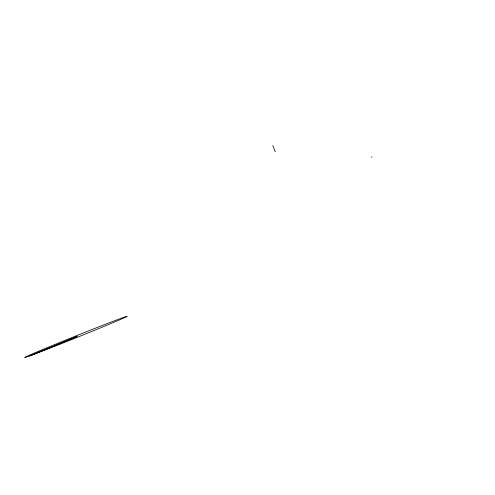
<?xml version="1.0" encoding="UTF-8"?>
<svg xmlns="http://www.w3.org/2000/svg" width="495" height="495" viewBox="0 0 495 495"><rect width="100%" height="100%" fill="white"/><g stroke="black" fill="none" stroke-linecap="round" stroke-linejoin="round"><path stroke-width="0.74" d="M29.248 356.047L77.158 336.464L31.55 355.206M371.33 157.193L371.999 156.946M272.751 145.549L275.276 151.798M33.641 354.432L27.627 356.629A55.217 0.891 -21.9 0 1 80.846 333.964A55.217 0.891 -21.9 0 1 120.038 319.659A55.217 0.891 -21.9 0 1 33.641 354.432"/></g></svg>
